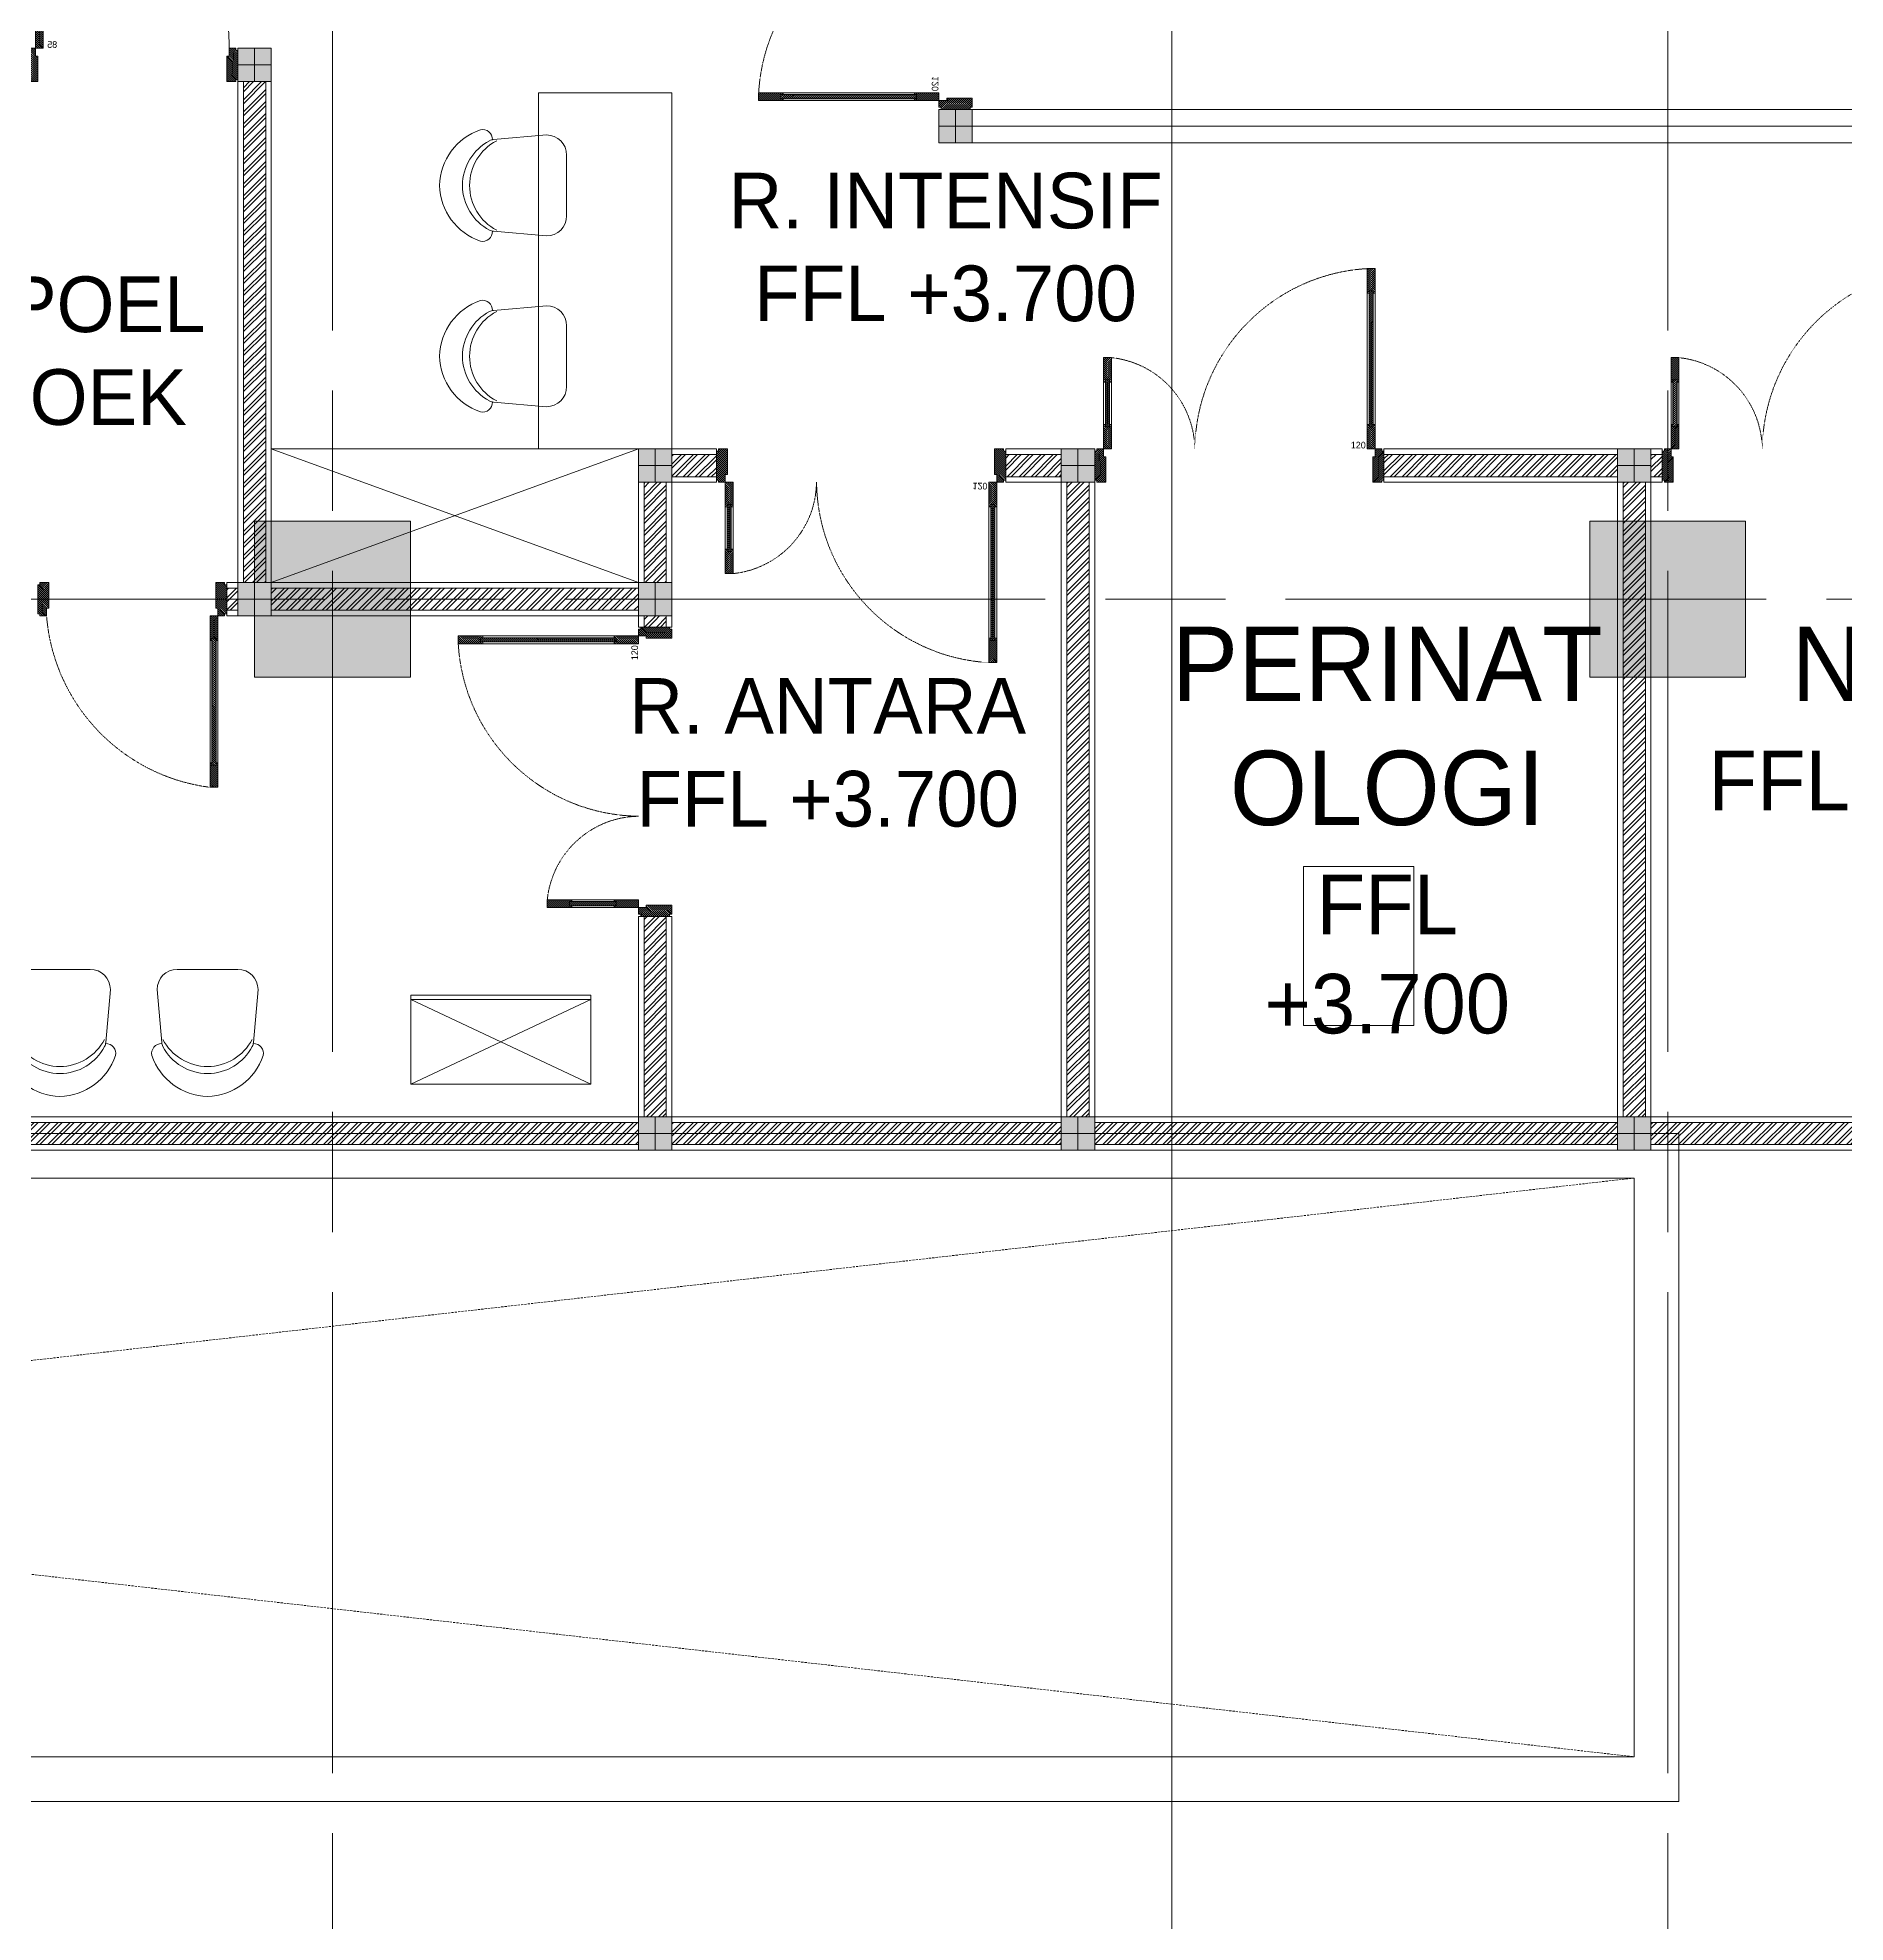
# Model space of a CAD drawing. Header units: millimetres. Extents: x -280308 to 6402717, y -14 to 2073074.
# Drawn here: x 233 to 8356, y 412680 to 421146 of the extents above; entities that cross this region are included whole.
import ezdxf
from ezdxf.enums import TextEntityAlignment as Align

# ---------------------------------------------------------------- set-up
doc = ezdxf.new("R2010")
doc.units = ezdxf.units.MM
for name, pattern in [('ACAD_ISO03W100', [30, 12, -18]), ('ACAD_ISO08W100', [36, 24, -3, 6, -3]), ('DASHEDX2', [1.5, 1, -0.5]), ('I02_HIDDEN', [6, 4, -2])]:
    doc.linetypes.add(name, pattern=pattern)
doc.layers.get('0').update_dxf_attribs({"lineweight": 0})
for name, color, linetype, lineweight in [('_Door & Window', 1, 'Continuous', 0), ('A-ALINE-1', 91, 'Continuous', 20), ('A-ALINE-3', 111, 'Continuous', 15), ('A-ALINE-6', 117, 'Continuous', 9), ('A-ANNOTATION', 144, 'Continuous', 0), ('A-Furn', 250, 'Continuous', 0), ('A-FURN-EQPM', 177, 'Continuous', 0), ('A-Z22-T-Anno_Text', 152, 'Continuous', 9), ('A-Z774-E-Hidden', 142, 'I02_HIDDEN', 0), ('ARSIR', 251, 'Continuous', 0), ('Struktur', 80, 'Continuous', 20)]:
    doc.layers.add(name, color=color, linetype=linetype, lineweight=lineweight)
doc.layers.add('A-FILL-1', color=7, linetype='Continuous', lineweight=0, true_color=0x454545)
doc.layers.add('A-TEXT', color=254, linetype='Continuous')
doc.layers.add('FURNITURE', color=26, linetype='Continuous')
doc.styles.add('Annotative', font='arial.ttf', dxfattribs={"height": 1.25})
doc.styles.add('CENTURY', font='GOTHIC.TTF')
doc.styles.get("Standard").update_dxf_attribs({"font": 'arial.ttf'})
doc.styles.add('TGF_A', font='arial.ttf')
pattern_1 = [(225, (153650.98, -40282.77), (26.940768, -26.940768), []), (225, (153633.02, -40282.77), (26.940768, -26.940768), [])]
pattern_2 = [(225, (-3598.3206, 30765.815), (4.490128, -4.490128), [])]
pattern_3 = [(225, (-2993.7735, 30816.9954), (4.490128, -4.490128), [])]
pattern_4 = [(225, (-3598.3206, 30816.9954), (4.490128, -4.490128), [])]
pattern_5 = [(225, (-188118.873, -135256.49), (26.9407684, -26.9407684), []), (225, (-188136.833, -135256.49), (26.9407684, -26.9407684), [])]
pattern_6 = [(225, (-186768.873, -135256.49), (26.9407684, -26.9407684), []), (225, (-186786.833, -135256.49), (26.9407684, -26.9407684), [])]

# ---------------------------------------------------------------- blocks, each defined once
blk = doc.blocks.new('A$Ccf87384a')
blk.add_wipeout([(-75, 75), (75, 75), (75, -75), (-75, -75)])
blk.add_wipeout([(-75, -75), (-75, 75), (75, 75), (75, -75)])
at = {"layer": 'A-FILL-1', "ltscale": 0.25}
h = blk.add_hatch(color=256, dxfattribs=at)
h.dxf.hatch_style = 1
h.paths.add_polyline_path([(-75, -75), (-75, 75), (75, 75), (75, -75)])
at = {"layer": 'A-ALINE-1'}
blk.add_lwpolyline([(-75, -75), (-75, 75), (75, 75), (75, -75)], close=True, dxfattribs=at)
at = {"layer": 'A-FILL-1', "ltscale": 0.25}
for p, q in [((-75, 0), (75, 0)), ((0, 75), (0, -75))]:
    blk.add_line(p, q, dxfattribs=at)
blk = doc.blocks.new('A$C6ab96ad6')
at = {"layer": 'A-Furn'}
h = blk.add_hatch(dxfattribs=at)
h.set_pattern_fill('ANSI31', color=256, scale=2, angle=540, style=0)
h.set_pattern_definition([(225, (-3598.3206, 30706.9954), (4.490128, -4.490128), [])])
h.paths.add_polyline_path([(10, 960), (10, 850), (2, 850), (2, 860), (-17, 860), (-17, 850), (-25, 850), (-25, 960)])
h = blk.add_hatch(dxfattribs=at)
h.set_pattern_fill('ANSI31', color=256, scale=2, angle=540, style=0)
h.set_pattern_definition(pattern_4)
h.paths.add_polyline_path([(2, 860), (-17, 860), (-17, 250), (2, 250)])
h = blk.add_hatch(dxfattribs=at)
h.set_pattern_fill('ANSI31', color=256, scale=2, angle=540, style=0)
h.set_pattern_definition([(225, (-3198.3206, 30306.9954), (4.490128, -4.490128), [])])
h.paths.add_polyline_path([(-1210, 560), (-1210, 450), (-1202, 450), (-1202, 460), (-1183, 460), (-1183, 450), (-1175, 450), (-1175, 560)])
h = blk.add_hatch(dxfattribs=at)
h.set_pattern_fill('ANSI31', color=256, scale=2, angle=540, style=0)
h.set_pattern_definition([(225, (-3198.3206, 30816.9954), (4.490128, -4.490128), [])])
h.paths.add_polyline_path([(-1202, 460), (-1183, 460), (-1183, 250), (-1202, 250)])
h = blk.add_hatch(dxfattribs=at)
h.set_pattern_fill('ANSI31', color=256, scale=2, angle=540, style=0)
h.set_pattern_definition([(225, (-2593.7735, 30816.9954), (4.490128, -4.490128), [])])
h.paths.add_polyline_path([(-1210, 150), (-1210, 260), (-1202, 260), (-1202, 250), (-1183, 250), (-1183, 260), (-1175, 260), (-1175, 150)])
h = blk.add_hatch(dxfattribs=at)
h.set_pattern_fill('ANSI31', color=256, scale=2, angle=540, style=0)
h.set_pattern_definition(pattern_3)
h.paths.add_polyline_path([(10, 150), (10, 260), (2, 260), (2, 250), (-17, 250), (-17, 260), (-25, 260), (-25, 150)])
h = blk.add_hatch(dxfattribs=at)
h.set_pattern_fill('ANSI31', color=256, scale=2, angle=540, style=0)
h.set_pattern_definition([(225, (-3898.3206, 30765.815), (4.490128, -4.490128), [])])
h.paths.add_polyline_path([(-1240, 0), (-1240, 10), (-1250, 10), (-1250, 140), (-1240, 140), (-1240, 150), (-1210, 150), (-1210, 115), (-1200, 115), (-1200, 0)])
h = blk.add_hatch(dxfattribs=at)
h.set_pattern_fill('ANSI31', color=256, scale=2, angle=540, style=0)
h.set_pattern_definition(pattern_2)
h.paths.add_polyline_path([(40, 0), (40, 10), (50, 10), (50, 140), (40, 140), (40, 150), (10, 150), (10, 115), (0, 115), (0, 0)])
at = {"layer": '_Door & Window'}
for points in [[(10, 960), (10, 850), (2, 850), (2, 860), (-17, 860), (-17, 850), (-25, 850), (-25, 960), (10, 960)], [(-1210, 560), (-1210, 450), (-1202, 450), (-1202, 460), (-1183, 460), (-1183, 450), (-1175, 450), (-1175, 560), (-1210, 560)], [(-1210, 150), (-1210, 260), (-1202, 260), (-1202, 250), (-1183, 250), (-1183, 260), (-1175, 260), (-1175, 150), (-1210, 150)], [(10, 150), (10, 260), (2, 260), (2, 250), (-17, 250), (-17, 260), (-25, 260), (-25, 150), (10, 150)], [(-1240, 0), (-1240, 10), (-1250, 10), (-1250, 140), (-1240, 140), (-1240, 150), (-1210, 150), (-1210, 115), (-1200, 115), (-1200, 0), (-1240, 0)], [(40, 0), (40, 10), (50, 10), (50, 140), (40, 140), (40, 150), (10, 150), (10, 115), (0, 115), (0, 0), (40, 0)]]:
    blk.add_lwpolyline(points, dxfattribs=at)
for points in [[(10, 150), (-25, 150), (-25, 960), (10, 960)], [(-1210, 150), (-1175, 150), (-1175, 560), (-1210, 560)]]:
    blk.add_lwpolyline(points, close=True, dxfattribs=at)
at = {"layer": '_Door & Window', "linetype": 'ACAD_ISO03W100', "ltscale": 0.02}
for centre, radius, start, end in [((22.2, 139.1), 822.2, 93.28886, 179.24246), ((-1218.1, 144.1), 418.1, 0.8095, 84.0847)]:
    blk.add_arc(centre, radius, start, end, dxfattribs=at)
at = {"layer": 'A-Furn'}
for points in [[(2, 860), (-17, 860), (-17, 250), (2, 250)], [(-1202, 460), (-1183, 460), (-1183, 250), (-1202, 250)]]:
    blk.add_lwpolyline(points, close=True, dxfattribs=at)
at = {"layer": 'Defpoints', "ltscale": 0.25, "insert": (-98.9, 182.1), "char_height": 30, "attachment_point": 1, "style": 'CENTURY'}
blk.add_mtext_dynamic_manual_height_columns('120', width=78.467, gutter_width=750, heights=[0], dxfattribs=at)
blk = doc.blocks.new('A$C2234461b')
at = {"layer": 'A-Furn'}
h = blk.add_hatch(dxfattribs=at)
h.set_pattern_fill('ANSI31', color=256, scale=2, angle=540, style=0)
h.set_pattern_definition([(225, (-3598.3206, 30666.9954), (4.490128, -4.490128), [])])
h.paths.add_polyline_path([(10, 920), (10, 810), (2, 810), (2, 820), (-17, 820), (-17, 810), (-25, 810), (-25, 920)])
h = blk.add_hatch(dxfattribs=at)
h.set_pattern_fill('ANSI31', color=256, scale=2, angle=540, style=0)
h.set_pattern_definition(pattern_4)
h.paths.add_polyline_path([(2, 820), (-17, 820), (-17, 250), (2, 250)])
h = blk.add_hatch(dxfattribs=at)
h.set_pattern_fill('ANSI31', color=256, scale=2, angle=540, style=0)
h.set_pattern_definition(pattern_3)
h.paths.add_polyline_path([(10, 150), (10, 260), (2, 260), (2, 250), (-17, 250), (-17, 260), (-25, 260), (-25, 150)])
h = blk.add_hatch(dxfattribs=at)
h.set_pattern_fill('ANSI31', color=256, scale=2, angle=540, style=0)
h.set_pattern_definition([(225, (-3448.3206, 30765.815), (4.490128, -4.490128), [])])
h.paths.add_polyline_path([(-790, 0), (-790, 10), (-800, 10), (-800, 140), (-790, 140), (-790, 150), (-760, 150), (-760, 115), (-750, 115), (-750, 0)])
h = blk.add_hatch(dxfattribs=at)
h.set_pattern_fill('ANSI31', color=256, scale=2, angle=540, style=0)
h.set_pattern_definition(pattern_2)
h.paths.add_polyline_path([(40, 0), (40, 10), (50, 10), (50, 140), (40, 140), (40, 150), (10, 150), (10, 115), (0, 115), (0, 0)])
at = {"layer": '_Door & Window'}
for points in [[(10, 920), (10, 810), (2, 810), (2, 820), (-17, 820), (-17, 810), (-25, 810), (-25, 920), (10, 920)], [(10, 150), (10, 260), (2, 260), (2, 250), (-17, 250), (-17, 260), (-25, 260), (-25, 150), (10, 150)], [(-790, 0), (-790, 10), (-800, 10), (-800, 140), (-790, 140), (-790, 150), (-760, 150), (-760, 115), (-750, 115), (-750, 0), (-790, 0)], [(40, 0), (40, 10), (50, 10), (50, 140), (40, 140), (40, 150), (10, 150), (10, 115), (0, 115), (0, 0), (40, 0)]]:
    blk.add_lwpolyline(points, dxfattribs=at)
blk.add_lwpolyline([(10, 150), (-25, 150), (-25, 920), (10, 920)], close=True, dxfattribs=at)
at = {"layer": '_Door & Window', "linetype": 'ACAD_ISO03W100', "ltscale": 0.02}
blk.add_arc((81.6, 82.4), 844.4, 97.2572, 175.40862, dxfattribs=at)
at = {"layer": 'A-Furn'}
blk.add_lwpolyline([(2, 820), (-17, 820), (-17, 250), (2, 250)], close=True, dxfattribs=at)
blk = doc.blocks.new('A$Ca4ca9c0b')
at = {"layer": 'A-Furn'}
h = blk.add_hatch(dxfattribs=at)
h.set_pattern_fill('ANSI31', color=256, scale=2, angle=540, style=0)
h.set_pattern_definition([(225, (109566.3125, -240668.4215), (4.49012806, -4.49012806), [])])
h.paths.add_polyline_path([(10, 1020), (10, 910), (2, 910), (2, 920), (-17, 920), (-17, 910), (-25, 910), (-25, 1020)])
h = blk.add_hatch(dxfattribs=at)
h.set_pattern_fill('ANSI31', color=256, scale=2, angle=540, style=0)
h.set_pattern_definition([(225, (109566.3125, -240568.4215), (4.49012806, -4.49012806), [])])
h.paths.add_polyline_path([(2, 920), (-17, 920), (-17, 250), (2, 250)])
h = blk.add_hatch(dxfattribs=at)
h.set_pattern_fill('ANSI31', color=256, scale=2, angle=540, style=0)
h.set_pattern_definition([(225, (110170.8596, -240618.4215), (4.49012806, -4.49012806), [])])
h.paths.add_polyline_path([(10, 150), (10, 260), (2, 260), (2, 250), (-17, 250), (-17, 260), (-25, 260), (-25, 150)])
h = blk.add_hatch(dxfattribs=at)
h.set_pattern_fill('ANSI31', color=256, scale=2, angle=540, style=0)
h.set_pattern_definition([(225, (109716.3125, -240669.602), (4.49012806, -4.49012806), [])])
h.paths.add_polyline_path([(-890, 0), (-890, 10), (-900, 10), (-900, 140), (-890, 140), (-890, 150), (-860, 150), (-860, 115), (-850, 115), (-850, 0)])
h = blk.add_hatch(dxfattribs=at)
h.set_pattern_fill('ANSI31', color=256, scale=2, angle=540, style=0)
h.set_pattern_definition([(225, (109566.3125, -240669.602), (4.49012806, -4.49012806), [])])
h.paths.add_polyline_path([(40, 0), (40, 10), (50, 10), (50, 140), (40, 140), (40, 150), (10, 150), (10, 115), (0, 115), (0, 0)])
at = {"layer": '_Door & Window'}
for points in [[(10, 1020), (10, 910), (2, 910), (2, 920), (-17, 920), (-17, 910), (-25, 910), (-25, 1020), (10, 1020)], [(10, 150), (10, 260), (2, 260), (2, 250), (-17, 250), (-17, 260), (-25, 260), (-25, 150), (10, 150)], [(-890, 0), (-890, 10), (-900, 10), (-900, 140), (-890, 140), (-890, 150), (-860, 150), (-860, 115), (-850, 115), (-850, 0), (-890, 0)], [(40, 0), (40, 10), (50, 10), (50, 140), (40, 140), (40, 150), (10, 150), (10, 115), (0, 115), (0, 0), (40, 0)]]:
    blk.add_lwpolyline(points, dxfattribs=at)
blk.add_lwpolyline([(10, 150), (-25, 150), (-25, 1020), (10, 1020)], close=True, dxfattribs=at)
at = {"layer": '_Door & Window', "linetype": 'ACAD_ISO03W100', "ltscale": 0.02}
blk.add_arc((-6.9, 167), 853.2, 91.21475, 181.13846, dxfattribs=at)
at = {"layer": 'A-Furn'}
blk.add_lwpolyline([(2, 920), (-17, 920), (-17, 250), (2, 250)], close=True, dxfattribs=at)
at = {"layer": 'Defpoints', "ltscale": 0.25, "insert": (-87.7, 181.6), "char_height": 30, "attachment_point": 1, "style": 'CENTURY'}
blk.add_mtext_dynamic_manual_height_columns('85', width=78.467, gutter_width=750, heights=[0], dxfattribs=at)
blk = doc.blocks.new('A$C7a9db0a0')
at = {"layer": 'A-FILL-1', "ltscale": 0.25}
h = blk.add_hatch(dxfattribs=at)
h.set_pattern_fill('ANSI32', color=256, scale=4, angle=180)
h.set_pattern_definition([(225, (151850.98, -40282.77), (26.940768, -26.940768), []), (225, (151833.02, -40282.77), (26.940768, -26.940768), [])])
h.paths.add_polyline_path([(47172.8, -7561), (47172.8, -5311), (47272.8, -5311), (47272.8, -7561)])
h = blk.add_hatch(dxfattribs=at)
h.set_pattern_fill('ANSI32', color=256, scale=4, angle=180)
h.set_pattern_definition(pattern_1)
h.paths.add_polyline_path([(48972.8, -7761), (48972.8, -7111), (49072.8, -7111), (49072.8, -7761)])
h = blk.add_hatch(dxfattribs=at)
h.set_pattern_fill('ANSI32', color=256, scale=4, angle=180)
h.set_pattern_definition([(225, (155550.98, -40282.77), (26.940768, -26.940768), []), (225, (155533.02, -40282.77), (26.940768, -26.940768), [])])
h.paths.add_polyline_path([(50872.8, -9961), (50872.8, -7111), (50972.8, -7111), (50972.8, -9961)])
h = blk.add_hatch(dxfattribs=at)
h.set_pattern_fill('ANSI32', color=256, scale=4, angle=180)
h.set_pattern_definition([(225, (158050.98, -40282.77), (26.940768, -26.940768), []), (225, (158033.02, -40282.77), (26.940768, -26.940768), [])])
h.paths.add_polyline_path([(53372.8, -9961), (53372.8, -7111), (53472.8, -7111), (53472.8, -9961)])
h = blk.add_hatch(dxfattribs=at)
h.set_pattern_fill('ANSI32', color=256, scale=4, angle=180)
h.set_pattern_definition([(225, (-186768.873, -138256.49), (26.9407684, -26.9407684), []), (225, (-186786.833, -138256.49), (26.9407684, -26.9407684), [])])
h.paths.add_polyline_path([(43997.8, -9986), (59847.8, -9986), (59847.8, -10086), (43997.8, -10086)])
at = {"layer": 'A-ALINE-3', "linetype": 'Continuous'}
for points in [[(47172.8, -7561), (47172.8, -5311), (47272.8, -5311), (47272.8, -7561)], [(48972.8, -7761), (48972.8, -7111), (49072.8, -7111), (49072.8, -7761)], [(50872.8, -9961), (50872.8, -7111), (50972.8, -7111), (50972.8, -9961)], [(53372.8, -9961), (53372.8, -7111), (53472.8, -7111), (53472.8, -9961)], [(43997.8, -9986), (59847.8, -9986), (59847.8, -10086), (43997.8, -10086)]]:
    blk.add_lwpolyline(points, close=True, dxfattribs=at)
at = {"layer": 'A-ALINE-6'}
for points in [[(47147.8, -7561), (47147.8, -5311), (47297.8, -5311), (47297.8, -7561)], [(48947.8, -7761), (48947.8, -7111), (49097.8, -7111), (49097.8, -7761)], [(50847.8, -9961), (50847.8, -7111), (50997.8, -7111), (50997.8, -9961)], [(53347.8, -9961), (53347.8, -7111), (53497.8, -7111), (53497.8, -9961)], [(43997.8, -9961), (59847.8, -9961), (59847.8, -10111), (43997.8, -10111)], [(30572.8, -10236), (53422.8, -10236), (53422.8, -12836), (30572.8, -12836)]]:
    blk.add_lwpolyline(points, close=True, dxfattribs=at)
at = {"layer": 'A-FILL-1', "linetype": 'DASHEDX2', "ltscale": 10}
for p, q in [((53422.8, -10236), (30572.8, -12836)), ((30572.8, -10236), (53422.8, -12836))]:
    blk.add_line(p, q, dxfattribs=at)
at = {"ltscale": 0.25}
for name, p, xscale, rotation in [('A$C6ab96ad6', (50447.8, -5386), -1.000000000000003, 90), ('A$C6ab96ad6', (50547.8, -6961), -1, 180), ('A$C2234461b', (47047.8, -7561), -1, 180)]:
    blk.add_blockref(name, p, dxfattribs=dict(at, xscale=xscale, rotation=rotation))
blk.add_blockref('A$C6ab96ad6', (54797.8, -7111), dxfattribs=at)
at = {"ltscale": 0.25, "rotation": 90}
blk.add_blockref('A$C6ab96ad6', (49097.8, -7811), dxfattribs=at)
at = {"ltscale": 0.25}
for p in [(47222.8, -5236), (50372.8, -5511), (49022.8, -7036), (50922.8, -7036), (53422.8, -7036), (49022.8, -7636), (49022.8, -10036), (50922.8, -10036), (53422.8, -10036)]:
    blk.add_blockref('A$Ccf87384a', p, dxfattribs=at)
at = {"layer": 'A-FILL-1', "ltscale": 0.25}
h = blk.add_hatch(dxfattribs=at)
h.set_pattern_fill('ANSI32', color=256, scale=4, angle=180)
h.set_pattern_definition(pattern_6)
h.paths.add_polyline_path([(49097.8, -6986), (49297.8, -6986), (49297.8, -7086), (49097.8, -7086)])
h = blk.add_hatch(dxfattribs=at)
h.set_pattern_fill('ANSI32', color=256, scale=4, angle=180)
h.set_pattern_definition(pattern_6)
h.paths.add_polyline_path([(50847.8, -6986), (50597.8, -6986), (50597.8, -7086), (50847.8, -7086)])
h = blk.add_hatch(dxfattribs=at)
h.set_pattern_fill('ANSI32', color=256, scale=4, angle=180)
h.set_pattern_definition(pattern_5)
h.paths.add_polyline_path([(53347.8, -6986), (52297.8, -6986), (52297.8, -7086), (53347.8, -7086)])
h = blk.add_hatch(dxfattribs=at)
h.set_pattern_fill('ANSI32', color=256, scale=4, angle=180)
h.set_pattern_definition(pattern_5)
h.paths.add_polyline_path([(53497.8, -6986), (53547.8, -6986), (53547.8, -7086), (53497.8, -7086)])
h = blk.add_hatch(dxfattribs=at)
h.set_pattern_fill('ANSI32', color=256, scale=4, angle=180)
h.set_pattern_definition([(225, (-188768.873, -135856.49), (26.9407684, -26.9407684), []), (225, (-188786.833, -135856.49), (26.9407684, -26.9407684), [])])
h.paths.add_polyline_path([(48947.8, -7586), (47097.8, -7586), (47097.8, -7686), (48947.8, -7686)])
h = blk.add_hatch(dxfattribs=at)
h.set_pattern_fill('ANSI32', color=256, scale=4, angle=180)
h.set_pattern_definition(pattern_1)
h.paths.add_polyline_path([(48972.8, -9061), (48972.8, -9961), (49072.8, -9961), (49072.8, -9061)])
at = {"layer": 'A-ALINE-3', "linetype": 'Continuous'}
for points in [[(49097.8, -6986), (49297.8, -6986), (49297.8, -7086), (49097.8, -7086)], [(50847.8, -6986), (50597.8, -6986), (50597.8, -7086), (50847.8, -7086)], [(53347.8, -6986), (52297.8, -6986), (52297.8, -7086), (53347.8, -7086)], [(53497.8, -6986), (53547.8, -6986), (53547.8, -7086), (53497.8, -7086)], [(48947.8, -7586), (47097.8, -7586), (47097.8, -7686), (48947.8, -7686)], [(48972.8, -9061), (48972.8, -9961), (49072.8, -9961), (49072.8, -9061)]]:
    blk.add_lwpolyline(points, close=True, dxfattribs=at)
at = {"layer": 'A-ALINE-6'}
for p, q in [((50447.8, -5436), (56847.8, -5436)), ((50447.8, -5511), (56847.8, -5511)), ((50447.8, -5586), (56847.8, -5586))]:
    blk.add_line(p, q, dxfattribs=at)
for points in [[(49097.8, -6961), (49297.8, -6961), (49297.8, -7111), (49097.8, -7111)], [(50847.8, -6961), (50597.8, -6961), (50597.8, -7111), (50847.8, -7111)], [(53347.8, -6961), (52297.8, -6961), (52297.8, -7111), (53347.8, -7111)], [(53497.8, -6961), (53547.8, -6961), (53547.8, -7111), (53497.8, -7111)], [(48947.8, -7561), (47097.8, -7561), (47097.8, -7711), (48947.8, -7711)], [(48947.8, -9061), (48947.8, -9961), (49097.8, -9961), (49097.8, -9061)], [(30372.8, -10036), (53622.8, -10036), (53622.8, -13036), (30372.8, -13036)]]:
    blk.add_lwpolyline(points, close=True, dxfattribs=at)
at = {"ltscale": 0.25, "xscale": -1}
blk.add_blockref('A$Ca4ca9c0b', (46247.8, -5311), dxfattribs=at)
at = {"ltscale": 0.25}
blk.add_blockref('A$C6ab96ad6', (52247.8, -7111), dxfattribs=at)
blk.add_blockref('A$Ccf87384a', (47222.8, -7636), dxfattribs=at)
blk = doc.blocks.new('A$Ccc440957')
at = {"layer": 'FURNITURE', "color": 0, "linetype": 'ByBlock', "lineweight": -2}
for p, q in [((-44.9, 189), (-243.3, 171.7)), ((30.7, 0), (30.7, 113.4)), ((30.7, 0), (30.7, -113.4)), ((-44.9, -189), (-243.3, -171.7))]:
    blk.add_line(p, q, dxfattribs=at)
for centre, radius, start, end in [((-218.8, -5.7), 226.4, 108.72878, 178.55828), ((-170.1, 0), 189, 117.54534, 180), ((-143.7, 0), 189, 117.54534, 180), ((-284.3, 171.6), 37.8, 0, 100.97095), ((-240, 134.1), 37.8, 94.9782, 117.54534), ((-44.9, 113.4), 75.6, 0, 90), ((-218.8, 5.7), 226.4, 181.44172, 251.27122), ((-170.1, 0), 189, 180, 242.45466), ((-143.7, 0), 189, 180, 242.45466), ((-44.9, -113.4), 75.6, 270, 0), ((-284.3, -171.6), 37.8, 259.02905, 0), ((-240, -134.1), 37.8, 242.45466, 265.0218)]:
    blk.add_arc(centre, radius, start, end, dxfattribs=at)
blk = doc.blocks.new('A$C4404b510')
at = {"color": 0, "linetype": 'ByBlock', "lineweight": -2, "ltscale": 0.25}
for p, q in [((28974.8, 14300), (30624.8, 13700)), ((30624.8, 14300), (28974.8, 13700)), ((30410.3, 11826.8), (29602, 11446.8)), ((29602, 11826.8), (30410.3, 11446.8))]:
    blk.add_line(p, q, dxfattribs=at)
for points in [[(29602, 11846.8), (30410.3, 11846.8), (30410.3, 11826.8), (29602, 11826.8)], [(29602, 11826.8), (30410.3, 11826.8), (30410.3, 11446.8), (29602, 11446.8)]]:
    blk.add_lwpolyline(points, close=True, dxfattribs=at)
at = {"layer": 'A-FURN-EQPM', "color": 0, "linetype": 'ByBlock', "lineweight": -2, "ltscale": 0.25}
for points in [[(30774.8, 15900), (30174.8, 15900), (30174.8, 14300), (30774.8, 14300)], [(30624.8, 14300), (28974.8, 14300), (28974.8, 13700), (30624.8, 13700)], [(33613.4, 12424.7), (33613.4, 11709.7), (34108.4, 11709.7), (34108.4, 12424.7)]]:
    blk.add_lwpolyline(points, close=True, dxfattribs=at)
at = {"ltscale": 0.25, "xscale": 1.2, "yscale": 1.2, "zscale": 1.2}
blk.add_blockref('A$Ccc440957', (30264.8, 15483.6), dxfattribs=at)
at = {"ltscale": 0.25, "zscale": 1.2}
for p, xscale, yscale, rotation in [((30264.8, 14716.4), -1.200000000000005, 1.200000000000005, 180), ((28024.6, 11925.2), -1.2, 1.2, 270), ((28688.2, 11925.2), -1.2, 1.2, 270)]:
    blk.add_blockref('A$Ccc440957', p, dxfattribs=dict(at, xscale=xscale, yscale=yscale, rotation=rotation))
blk = doc.blocks.new('*U552')
at = {"layer": 'A-ANNOTATION', "linetype": 'ACAD_ISO08W100', "ltscale": 0.25}
blk.add_lwpolyline([(0, -5), (0, -90.561)], dxfattribs=at)
at = {"layer": 'A-TEXT'}
blk.add_attdef('N', text='', height=0.9, dxfattribs=at).set_placement((0, 2.75), align=Align.MIDDLE_CENTER)
blk = doc.blocks.new('*U539')
at = {"layer": 'A-ANNOTATION', "linetype": 'ACAD_ISO08W100', "ltscale": 0.25}
blk.add_lwpolyline([(0, -7.641), (0, -228.348)], dxfattribs=at)
at = {"layer": 'A-TEXT'}
blk.add_attdef('N', text='', height=0.9, dxfattribs=at).set_placement((0, 2.75), align=Align.MIDDLE_CENTER)
blk = doc.blocks.new('A$Cf37525da')
at = {"color": 124, "xscale": -360.0000000000001, "yscale": 360.0000000000001, "zscale": 360.0000000000001}
for name, p, rotation in [('*U552', (-20750, -25932.8), 180), ('*U552', (-14750, -25932.8), 180), ('*U539', (4643.8, -5900), 270)]:
    blk.add_blockref(name, p, dxfattribs=dict(at, rotation=rotation))
blk = doc.blocks.new('A$Cc06d3743')
at = {"layer": 'ARSIR', "linetype": 'ByBlock', "lineweight": -2, "ltscale": 0.25}
h = blk.add_hatch(color=256, dxfattribs=at)
h.dxf.hatch_style = 1
h.paths.add_polyline_path([(15150, 16700), (15550, 16700), (15550, 17200), (15150, 17200)])
h.paths.add_polyline_path([(30150, 3825), (30550, 3825), (30550, 4425), (30150, 4425)])
h.paths.add_polyline_path([(30100, 1925), (30600, 1925), (30600, 2425), (30100, 2425)])
h.paths.add_polyline_path([(39100, 1900), (39600, 1900), (39600, 2400), (39100, 2400)])
h.paths.add_polyline_path([(44850, 1900), (45350, 1900), (45350, 2400), (44850, 2400)])
h.paths.add_polyline_path([(45350, 3800), (45350, 4200), (44850, 4200), (44850, 3800)])
h.paths.add_polyline_path([(39600, 3800), (39600, 4200), (39100, 4200), (39100, 3800)])
h.paths.add_polyline_path([(27150, 3950), (27550, 3950), (27550, 4450), (27150, 4450)])
h.paths.add_polyline_path([(4025, 5925), (4675, 5925), (4675, 6575), (4025, 6575)])
h.paths.add_polyline_path([(9025, 5925), (9675, 5925), (9675, 6575), (9025, 6575)])
h.paths.add_polyline_path([(53750, 13700), (54450, 13700), (54450, 14400), (53750, 14400)])
h.paths.add_polyline_path([(53750, 5900), (54450, 5900), (54450, 6600), (53750, 6600)])
h.paths.add_polyline_path([(49750, 13700), (50450, 13700), (50450, 14400), (49750, 14400)])
h.paths.add_polyline_path([(49750, 5900), (50450, 5900), (50450, 6600), (49750, 6600)])
h.paths.add_polyline_path([(44750, 13700), (45450, 13700), (45450, 14400), (44750, 14400)])
h.paths.add_polyline_path([(44750, 5900), (45450, 5900), (45450, 6600), (44750, 6600)])
h.paths.add_polyline_path([(39000, 13700), (39700, 13700), (39700, 14400), (39000, 14400)])
h.paths.add_polyline_path([(39000, 5900), (39700, 5900), (39700, 6600), (39000, 6600)])
h.paths.add_polyline_path([(33000, 13700), (33700, 13700), (33700, 14400), (33000, 14400)])
h.paths.add_polyline_path([(33000, 5900), (33700, 5900), (33700, 6600), (33000, 6600)])
h.paths.add_polyline_path([(27000, 13700), (27700, 13700), (27700, 14400), (27000, 14400)])
h.paths.add_polyline_path([(27000, 5900), (27700, 5900), (27700, 6600), (27000, 6600)])
h.paths.add_polyline_path([(21000, 13700), (21700, 13700), (21700, 14400), (21000, 14400)])
h.paths.add_polyline_path([(21000, 5900), (21700, 5900), (21700, 6600), (21000, 6600)])
h.paths.add_polyline_path([(4000, 13700), (4700, 13700), (4700, 14400), (4000, 14400)])
h.paths.add_polyline_path([(9000, 13700), (9700, 13700), (9700, 14400), (9000, 14400)])
h.paths.add_polyline_path([(15000, 13700), (15700, 13700), (15700, 14400), (15000, 14400)])
h.paths.add_polyline_path([(15000, 5900), (15700, 5900), (15700, 6600), (15000, 6600)])
h.paths.add_polyline_path([(53775, 20275), (54425, 20275), (54425, 19625), (53775, 19625)])
h.paths.add_polyline_path([(53775, 25), (54425, 25), (54425, 675), (53775, 675)])
h.paths.add_polyline_path([(49775, 20275), (50425, 20275), (50425, 19625), (49775, 19625)])
h.paths.add_polyline_path([(49775, 25), (50425, 25), (50425, 675), (49775, 675)])
h.paths.add_polyline_path([(44775, 20275), (45425, 20275), (45425, 19625), (44775, 19625)])
h.paths.add_polyline_path([(44775, 25), (45425, 25), (45425, 675), (44775, 675)])
h.paths.add_polyline_path([(39025, 20275), (39675, 20275), (39675, 19625), (39025, 19625)])
h.paths.add_polyline_path([(39025, 25), (39675, 25), (39675, 675), (39025, 675)])
h.paths.add_polyline_path([(33025, 20275), (33675, 20275), (33675, 19625), (33025, 19625)])
h.paths.add_polyline_path([(27025, 20275), (27675, 20275), (27675, 19625), (27025, 19625)])
h.paths.add_polyline_path([(27025, 25), (27675, 25), (27675, 675), (27025, 675)])
h.paths.add_polyline_path([(21025, 20275), (21675, 20275), (21675, 19625), (21025, 19625)])
h.paths.add_polyline_path([(21025, 25), (21675, 25), (21675, 675), (21025, 675)])
h.paths.add_polyline_path([(15025, 20275), (15675, 20275), (15675, 19625), (15025, 19625)])
h.paths.add_polyline_path([(15025, 25), (15675, 25), (15675, 675), (15025, 675)])
h.paths.add_polyline_path([(4025, 19625), (4675, 19625), (4675, 20275), (4025, 20275)])
h.paths.add_polyline_path([(9025, 19625), (9675, 19625), (9675, 20275), (9025, 20275)])
h.paths.add_polyline_path([(0, 19600), (700, 19600), (700, 20300), (0, 20300)])
h.paths.add_polyline_path([(4025, 25), (4675, 25), (4675, 675), (4025, 675)])
h.paths.add_polyline_path([(9025, 25), (9675, 25), (9675, 675), (9025, 675)])
h.paths.add_polyline_path([(0, 0), (700, 0), (700, 700), (0, 700)])
h.paths.add_polyline_path([(13350, 16700), (13750, 16700), (13750, 17200), (13350, 17200)])
h.paths.add_polyline_path([(13350, 19700), (13750, 19700), (13750, 20200), (13350, 20200)])
h.paths.add_polyline_path([(30100, 100), (30600, 100), (30600, 600), (30100, 600)])
h.paths.add_polyline_path([(0, 13700), (700, 13700), (700, 14400), (0, 14400)])
h.paths.add_polyline_path([(0, 5900), (700, 5900), (700, 6600), (0, 6600)])
at = {"layer": 'Struktur', "color": 0, "linetype": 'ByBlock', "lineweight": -2, "ltscale": 0.25}
for points in [[(33000, 13700), (33700, 13700), (33700, 14400), (33000, 14400)], [(39000, 13700), (39700, 13700), (39700, 14400), (39000, 14400)]]:
    blk.add_lwpolyline(points, close=True, dxfattribs=at)
blk = doc.blocks.new('*U527')
at = {"layer": 'A-Z774-E-Hidden', "color": 0, "lineweight": -2}
blk.add_lwpolyline([(0, -4.5488), (0.9388, -4.5488, 0.414214), (1.0638, -4.4238), (1.0638, -1.0958, 0.414214), (0.9388, -0.9708), (0, -0.9708), (-4.0497, -0.9708, 0.414214), (-4.1747, -1.0958), (-4.1747, -4.4238, 0.414214), (-4.0497, -4.5488)], format="xyb", close=True, dxfattribs=at)
at = {"color": 7, "lineweight": -2, "style": 'TGF_A', "flags": 8}
for tag, height, p in [('NOTE1', 0.0625, (0, 0.3375)), ('DET', 0.0938, (0, 0.0961)), ('SHT', 0.075, (0, -0.1021)), ('NOTE2', 0.0625, (0, -0.3994))]:
    blk.add_attdef(tag, text='', height=height, dxfattribs=at).set_placement(p, align=Align.MIDDLE)
blk = doc.blocks.new('2')
at = {"ltscale": 0.25}
blk.add_blockref('A$C7a9db0a0', (-46014.9, 426259.3), dxfattribs=at)
blk.add_blockref('A$Cf37525da', (22307.9, 424523.3), dxfattribs=at)
at = {"layer": 'A-FURN-EQPM', "ltscale": 0.25}
blk.add_blockref('A$C4404b510', (-27691.9, 404998.3), dxfattribs=at)
at = {"layer": 'A-Z22-T-Anno_Text', "color": 212, "lineweight": 20, "true_color": 0xdb0fdb, "xscale": 4266.666666600002, "yscale": 4266.666666600002, "zscale": 4266.666666600002}
blk.add_blockref('*U527', (790.1, 430231.5), dxfattribs=at)
at = {"layer": 'Struktur', "ltscale": 0.25}
blk.add_blockref('A$Cc06d3743', (-31792.1, 404573.3), dxfattribs=at)
at = {"layer": 'A-TEXT', "ltscale": 0.25, "attachment_point": 1, "style": 'Annotative'}
for s, width, heights, insert, char_height in [('\\pxqc;{\\fCentury Gothic|b0|i0|c0|p34;R. INTENSIF\\PFFL +3.700}', 2559.485, [0], (3033, 420539), 250), ('\\pxqc;{\\fCentury Gothic|b0|i0|c0|p34;SPOEL\\PHOEK}', 2559.485, [0], (-850.4, 420073.1), 250), ('\\pxqc;{\\fCentury Gothic|b0|i0|c0|p34;\\H1.25x;PERINAT\\POLOGI\\P\\H0.8x;FFL +3.700}', 511.792, [1843.7], (6041.8, 418499.7), 267.3), ('\\pxqc;{\\fCentury Gothic|b0|i0|c0|p34;\\H1.25x;NICU\\P\\H0.8x;FFL +3.700}', 5332.382, [1191.5], (5993.7, 418499.7), 267.3), ('\\pxqc;{\\fCentury Gothic|b0|i0|c0|p34;R. ANTARA\\PFFL +3.700}', 2559.485, [0], (2503.4, 418268.8), 250)]:
    blk.add_mtext_dynamic_manual_height_columns(s, width=width, gutter_width=1670.6, heights=heights, dxfattribs=dict(at, insert=insert, char_height=char_height))

msp = doc.modelspace()

# ---------------------------------------------------------------- block references
msp.add_blockref('2', (0, 0))

doc.saveas('drawing.dxf')
